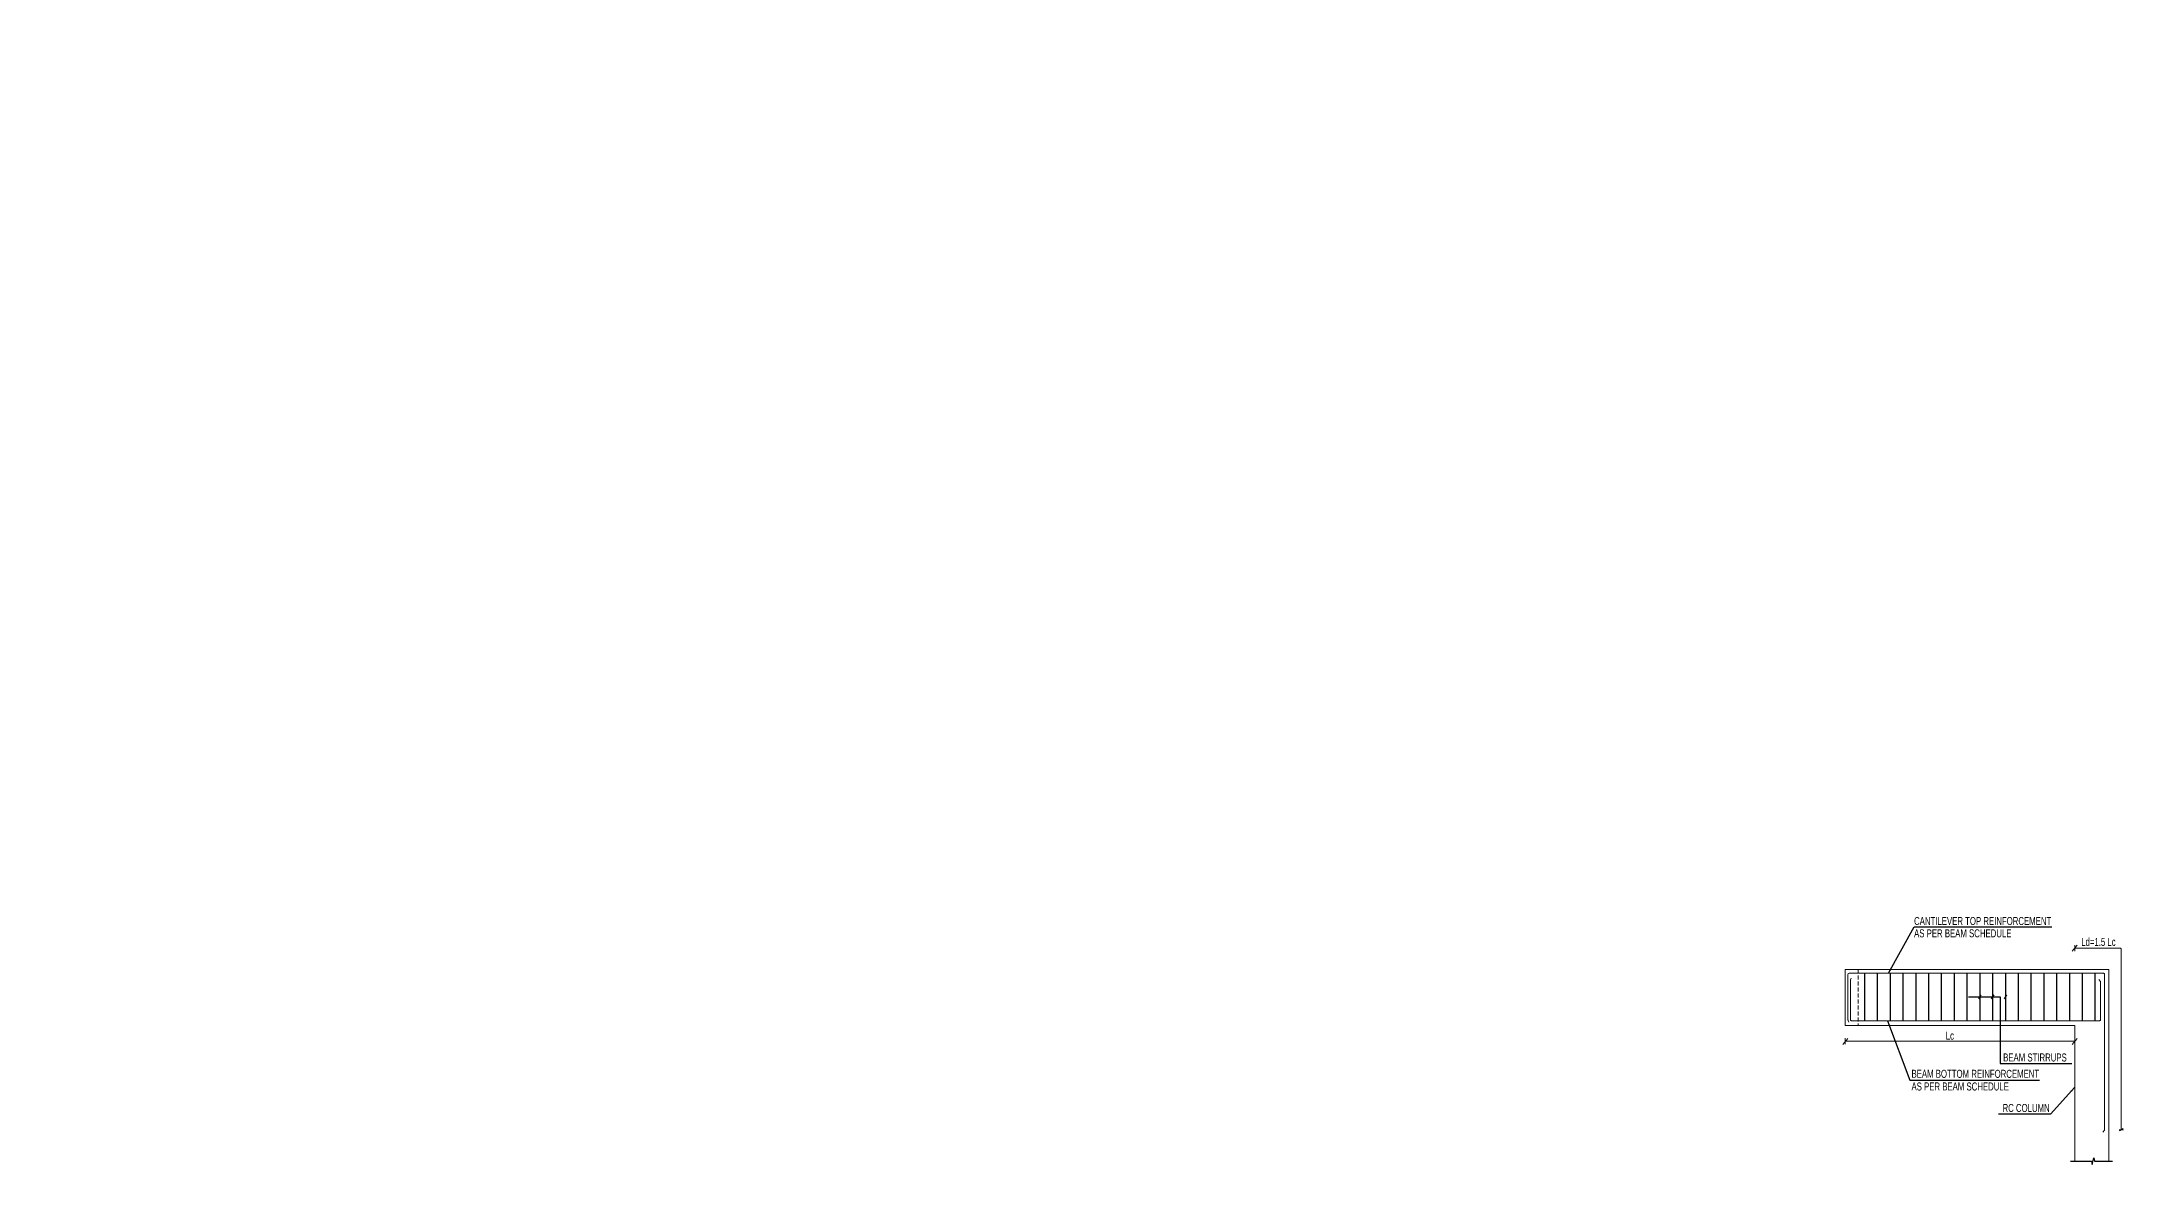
# Model space of a CAD drawing. Header units: millimetres. Extents: x 59041 to 244957, y 30807 to 119396.
# Drawn here: x 112805 to 145328, y 79712 to 97259 of the extents above; entities that cross this region are included whole.
import ezdxf

# ---------------------------------------------------------------- set-up
doc = ezdxf.new("R2010")
doc.units = ezdxf.units.MM
doc.header["$LTSCALE"] = 25
doc.linetypes.add('DASHED', pattern=[0.75, 0.5, -0.25])
for name, color, linetype, lineweight in [('A-ANNO-DIMS', 211, 'Continuous', 9), ('A-DETL-GENF', 92, 'Continuous', 9), ('A-FLOR-IDEN', 11, 'Continuous', 9), ('S-SLAB', 3, 'Continuous', 13)]:
    doc.layers.add(name, color=color, linetype=linetype, lineweight=lineweight)
for name, color, linetype in [('REINF', 1, 'Continuous'), ('S-DIM', 1, 'Continuous'), ('WATER PROOF', 1, 'Continuous')]:
    doc.layers.add(name, color=color, linetype=linetype)
doc.styles.add('Arial Narrow_1', font='ARIALN.TTF', dxfattribs={"height": 50})
doc.styles.add('romans', font='romans__.ttf', dxfattribs={"width": 0.85, "height": 1.816751})
doc.dimstyles.new('DIM-50', dxfattribs={"dimscale": 0.05, "dimtxt": 2.5, "dimasz": 2.5, "dimexe": 2, "dimexo": 2, "dimgap": 1, "dimtad": 1, "dimdec": 0, "dimlfac": 1000, "dimzin": 0, "dimdsep": 46, "dimtxsty": 'romans', "dimblk": 'ARCHTICK', "dimcen": 1, "dimclrd": 1, "dimclre": 1, "dimclrt": 3, "dimadec": 0, "dimazin": 0, "dimtfac": 1, "dimtdec": 0, "dimtix": 1, "dimtmove": 1, "dimatfit": 3, "dimfxl": 1, "dimtolj": 1, "dimtzin": 0, "dimarcsym": 0})

# ---------------------------------------------------------------- blocks, each defined once
blk = doc.blocks.new('_ARCHTICK')
at = {"color": 0, "linetype": 'ByBlock', "const_width": 0.15}
blk.add_lwpolyline([(-0.5, -0.5), (0.5, 0.5)], dxfattribs=at)

msp = doc.modelspace()

# ---------------------------------------------------------------- hatches: boundary and pattern name
at = {"layer": 'REINF', "transparency": 33554687}
h = msp.add_hatch(dxfattribs=at)
h.set_pattern_fill('GRAVEL', color=256, scale=10)
h.set_pattern_definition([(228.012788, (182.88, -5526.788), (-2032.0000002, -2285.9999999), [34.17214, -3383.04836]), (184.969741, (160.02, -5552.188), (3047.9999988, 254.0000145), [58.64047, -5805.4049]), (132.510447, (101.6, -5557.268), (2540.000001, -2793.999999), [41.34815, -4093.47228]), (267.273689, (2.54, -5620.768), (254.0000005, 5080), [53.40045, -5286.64374]), (292.833654, (0, -5674.108), (-1270.0000001, 3048), [52.36337, -5183.98077]), (357.273689, (20.32, -5722.368), (-5080, 254.0000005), [53.40045, -5286.64374]), (37.6942405, (73.66, -5724.908), (-3301.99999985, -2540.0000002), [70.61937, -6991.31153]), (72.2553284, (129.54, -5681.728), (1778.0000005, 5587.99999985), [66.67195, -6600.52566]), (121.429566, (149.86, -5618.228), (-2032.0000003, 3301.9999998), [53.5813, -5304.55457]), (175.236358, (121.92, -5572.508), (2794, -254.0000004), [61.17133, -2997.3937]), (222.397438, (60.96, -5567.4284), (-3047.9999999, -2794.0000001), [79.1078, -7831.67725]), (138.814075, (254, -5623.308), (-1778, 1524), [27.00045, -2673.0566]), (171.469234, (233.68, -5605.528), (3302.0000001, -507.9999994), [51.3682, -5085.4639]), (225, (182.88, -5597.9), (-4e-14, -254), [35.92093, -323.2893]), (203.19859, (165.1, -5567.43), (1270, 508), [19.34413, -1915.06224]), (291.80141, (147.32, -5575.05), (-254, 762), [27.35656, -1340.4753]), (30.963757, (157.48, -5600.45), (762, 508), [44.43197, -1436.6298]), (161.56505, (195.58, -5577.59), (508, -254), [32.1287, -771.0898]), (16.38954, (0, -5575.048), (2540, 762), [45.0088, -4455.88267]), (70.346176, (43.18, -5562.348), (-1016.0000001, -2794), [37.7599, -3738.22157]), (293.19859, (195.58, -5526.79), (-508, 1270), [38.688, -1895.71836]), (343.61046, (210.82, -5562.348), (-2540, 761.9999998), [45.0088, -4455.88267]), (339.443955, (0, -5732.528), (-1270, 508), [43.40352, -2126.77343]), (294.77514, (40.64, -5747.768), (-1270.0000015, 2793.9999993), [36.3672, -3600.35934]), (66.80141, (198.12, -5780.79), (508, 1270), [38.688, -1895.71836]), (17.354025, (213.36, -5745.228), (-3302, -1016.0000002), [42.57827, -4215.2376]), (69.443955, (73.66, -5780.788), (-508, -1270), [21.70176, -2148.4752]), (101.309932, (182.88, -5780.79), (-254, 1016), [12.95146, -1282.1995]), (165.963757, (180.34, -5768.09), (762, -254), [52.36337, -994.90546]), (186.009006, (129.54, -5755.388), (2540, 254.0000001), [48.5267, -4804.1365]), (303.69007, (157.48, -5623.31), (-254, 508), [36.6324, -879.17764]), (353.1572266, (177.8, -5653.788), (4318, -507.9999998), [63.95568, -6331.6009]), (60.945396, (241.3, -5661.408), (-1016, -1778), [26.15082, -2588.93923]), (90, (254, -5638.55), (-254, 254), [15.24, -238.76]), (120.256437, (124.46, -5747.768), (1015.9999999, -1778), [35.2867, -3493.39408]), (48.012787, (106.68, -5717.288), (2032.0000002, 2285.9999999), [68.3443, -3348.87622]), (0, (152.4, -5666.5), (254, 254), [66.04, -187.96]), (325.304846, (218.44, -5666.488), (2540.000001, -1777.9999986), [40.16096, -3975.93167]), (254.054604, (251.46, -5689.35), (-254, -1016), [36.9829, -1812.165]), (207.645975, (241.3, -5724.908), (-4826.0000002, -2539.99999966), [60.2145, -5961.24644]), (175.426079, (187.96, -5752.848), (-3302, 254), [63.70295, -6306.58465])])
edge = h.paths.add_edge_path()
edge.add_arc((125038.7, 97250.9), 8, 0, 360)
h = msp.add_hatch(dxfattribs=at)
h.set_pattern_fill('GRAVEL', color=256, scale=10)
h.set_pattern_definition([(228.012788, (382.88, -5526.788), (-2032.0000002, -2285.9999999), [34.17214, -3383.04836]), (184.969741, (360.02, -5552.188), (3047.9999988, 254.0000145), [58.64047, -5805.4049]), (132.510447, (301.6, -5557.268), (2540.000001, -2793.999999), [41.34815, -4093.47228]), (267.273689, (202.54, -5620.768), (254.0000005, 5080), [53.40045, -5286.64374]), (292.833654, (200, -5674.108), (-1270.0000001, 3048), [52.36337, -5183.98077]), (357.273689, (220.32, -5722.368), (-5080, 254.0000005), [53.40045, -5286.64374]), (37.6942405, (273.66, -5724.908), (-3301.99999985, -2540.0000002), [70.61937, -6991.31153]), (72.2553284, (329.54, -5681.728), (1778.0000005, 5587.99999985), [66.67195, -6600.52566]), (121.429566, (349.86, -5618.228), (-2032.0000003, 3301.9999998), [53.5813, -5304.55457]), (175.236358, (321.92, -5572.508), (2794, -254.0000004), [61.17133, -2997.3937]), (222.397438, (260.96, -5567.4284), (-3047.9999999, -2794.0000001), [79.1078, -7831.67725]), (138.814075, (454, -5623.308), (-1778, 1524), [27.00045, -2673.0566]), (171.469234, (433.68, -5605.528), (3302.0000001, -507.9999994), [51.3682, -5085.4639]), (225, (382.88, -5597.9), (-4e-14, -254), [35.92093, -323.2893]), (203.19859, (365.1, -5567.43), (1270, 508), [19.34413, -1915.06224]), (291.80141, (347.32, -5575.05), (-254, 762), [27.35656, -1340.4753]), (30.963757, (357.48, -5600.45), (762, 508), [44.43197, -1436.6298]), (161.56505, (395.58, -5577.59), (508, -254), [32.1287, -771.0898]), (16.38954, (200, -5575.048), (2540, 762), [45.0088, -4455.88267]), (70.346176, (243.18, -5562.348), (-1016.0000001, -2794), [37.7599, -3738.22157]), (293.19859, (395.58, -5526.79), (-508, 1270), [38.688, -1895.71836]), (343.61046, (410.82, -5562.348), (-2540, 761.9999998), [45.0088, -4455.88267]), (339.443955, (200, -5732.528), (-1270, 508), [43.40352, -2126.77343]), (294.77514, (240.64, -5747.768), (-1270.0000015, 2793.9999993), [36.3672, -3600.35934]), (66.80141, (398.12, -5780.79), (508, 1270), [38.688, -1895.71836]), (17.354025, (413.36, -5745.228), (-3302, -1016.0000002), [42.57827, -4215.2376]), (69.443955, (273.66, -5780.788), (-508, -1270), [21.70176, -2148.4752]), (101.309932, (382.88, -5780.79), (-254, 1016), [12.95146, -1282.1995]), (165.963757, (380.34, -5768.09), (762, -254), [52.36337, -994.90546]), (186.009006, (329.54, -5755.388), (2540, 254.0000001), [48.5267, -4804.1365]), (303.69007, (357.48, -5623.31), (-254, 508), [36.6324, -879.17764]), (353.1572266, (377.8, -5653.788), (4318, -507.9999998), [63.95568, -6331.6009]), (60.945396, (441.3, -5661.408), (-1016, -1778), [26.15082, -2588.93923]), (90, (454, -5638.55), (-254, 254), [15.24, -238.76]), (120.256437, (324.46, -5747.768), (1015.9999999, -1778), [35.2867, -3493.39408]), (48.012787, (306.68, -5717.288), (2032.0000002, 2285.9999999), [68.3443, -3348.87622]), (0, (352.4, -5666.5), (254, 254), [66.04, -187.96]), (325.304846, (418.44, -5666.488), (2540.000001, -1777.9999986), [40.16096, -3975.93167]), (254.054604, (451.46, -5689.35), (-254, -1016), [36.9829, -1812.165]), (207.645975, (441.3, -5724.908), (-4826.0000002, -2539.99999966), [60.2145, -5961.24644]), (175.426079, (387.96, -5752.848), (-3302, 254), [63.70295, -6306.58465])])
edge = h.paths.add_edge_path()
edge.add_arc((125238.7, 97250.9), 8, 0, 360)
h = msp.add_hatch(dxfattribs=at)
h.set_pattern_fill('GRAVEL', color=256, scale=10)
h.set_pattern_definition([(228.012788, (2582.88, -5526.788), (-2032.0000002, -2285.9999999), [34.17214, -3383.04836]), (184.969741, (2560.02, -5552.188), (3047.9999988, 254.0000145), [58.64047, -5805.4049]), (132.510447, (2501.6, -5557.268), (2540.000001, -2793.999999), [41.34815, -4093.47228]), (267.273689, (2402.54, -5620.768), (254.0000005, 5080), [53.40045, -5286.64374]), (292.833654, (2400, -5674.108), (-1270.0000001, 3048), [52.36337, -5183.98077]), (357.273689, (2420.32, -5722.368), (-5080, 254.0000005), [53.40045, -5286.64374]), (37.6942405, (2473.66, -5724.908), (-3301.99999985, -2540.0000002), [70.61937, -6991.31153]), (72.2553284, (2529.54, -5681.728), (1778.0000005, 5587.99999985), [66.67195, -6600.52566]), (121.429566, (2549.86, -5618.228), (-2032.0000003, 3301.9999998), [53.5813, -5304.55457]), (175.236358, (2521.92, -5572.508), (2794, -254.0000004), [61.17133, -2997.3937]), (222.397438, (2460.96, -5567.4284), (-3047.9999999, -2794.0000001), [79.1078, -7831.67725]), (138.814075, (2654, -5623.308), (-1778, 1524), [27.00045, -2673.0566]), (171.469234, (2633.68, -5605.528), (3302.0000001, -507.9999994), [51.3682, -5085.4639]), (225, (2582.88, -5597.9), (-4e-14, -254), [35.92093, -323.2893]), (203.19859, (2565.1, -5567.43), (1270, 508), [19.34413, -1915.06224]), (291.80141, (2547.32, -5575.05), (-254, 762), [27.35656, -1340.4753]), (30.963757, (2557.48, -5600.45), (762, 508), [44.43197, -1436.6298]), (161.56505, (2595.58, -5577.59), (508, -254), [32.1287, -771.0898]), (16.38954, (2400, -5575.048), (2540, 762), [45.0088, -4455.88267]), (70.346176, (2443.18, -5562.348), (-1016.0000001, -2794), [37.7599, -3738.22157]), (293.19859, (2595.58, -5526.79), (-508, 1270), [38.688, -1895.71836]), (343.61046, (2610.82, -5562.348), (-2540, 761.9999998), [45.0088, -4455.88267]), (339.443955, (2400, -5732.528), (-1270, 508), [43.40352, -2126.77343]), (294.77514, (2440.64, -5747.768), (-1270.0000015, 2793.9999993), [36.3672, -3600.35934]), (66.80141, (2598.12, -5780.79), (508, 1270), [38.688, -1895.71836]), (17.354025, (2613.36, -5745.228), (-3302, -1016.0000002), [42.57827, -4215.2376]), (69.443955, (2473.66, -5780.788), (-508, -1270), [21.70176, -2148.4752]), (101.309932, (2582.88, -5780.79), (-254, 1016), [12.95146, -1282.1995]), (165.963757, (2580.34, -5768.09), (762, -254), [52.36337, -994.90546]), (186.009006, (2529.54, -5755.388), (2540, 254.0000001), [48.5267, -4804.1365]), (303.69007, (2557.48, -5623.31), (-254, 508), [36.6324, -879.17764]), (353.1572266, (2577.8, -5653.788), (4318, -507.9999998), [63.95568, -6331.6009]), (60.945396, (2641.3, -5661.408), (-1016, -1778), [26.15082, -2588.93923]), (90, (2654, -5638.55), (-254, 254), [15.24, -238.76]), (120.256437, (2524.46, -5747.768), (1015.9999999, -1778), [35.2867, -3493.39408]), (48.012787, (2506.68, -5717.288), (2032.0000002, 2285.9999999), [68.3443, -3348.87622]), (0, (2552.4, -5666.5), (254, 254), [66.04, -187.96]), (325.304846, (2618.44, -5666.488), (2540.000001, -1777.9999986), [40.16096, -3975.93167]), (254.054604, (2651.46, -5689.35), (-254, -1016), [36.9829, -1812.165]), (207.645975, (2641.3, -5724.908), (-4826.0000002, -2539.99999966), [60.2145, -5961.24644]), (175.426079, (2587.96, -5752.848), (-3302, 254), [63.70295, -6306.58465])])
edge = h.paths.add_edge_path()
edge.add_arc((127438.7, 97250.9), 8, 0, 360)
h = msp.add_hatch(dxfattribs=at)
h.set_pattern_fill('GRAVEL', color=256, scale=10)
h.set_pattern_definition([(228.012788, (2782.88, -5526.788), (-2032.0000002, -2285.9999999), [34.17214, -3383.04836]), (184.969741, (2760.02, -5552.188), (3047.9999988, 254.0000145), [58.64047, -5805.4049]), (132.510447, (2701.6, -5557.268), (2540.000001, -2793.999999), [41.34815, -4093.47228]), (267.273689, (2602.54, -5620.768), (254.0000005, 5080), [53.40045, -5286.64374]), (292.833654, (2600, -5674.108), (-1270.0000001, 3048), [52.36337, -5183.98077]), (357.273689, (2620.32, -5722.368), (-5080, 254.0000005), [53.40045, -5286.64374]), (37.6942405, (2673.66, -5724.908), (-3301.99999985, -2540.0000002), [70.61937, -6991.31153]), (72.2553284, (2729.54, -5681.728), (1778.0000005, 5587.99999985), [66.67195, -6600.52566]), (121.429566, (2749.86, -5618.228), (-2032.0000003, 3301.9999998), [53.5813, -5304.55457]), (175.236358, (2721.92, -5572.508), (2794, -254.0000004), [61.17133, -2997.3937]), (222.397438, (2660.96, -5567.4284), (-3047.9999999, -2794.0000001), [79.1078, -7831.67725]), (138.814075, (2854, -5623.308), (-1778, 1524), [27.00045, -2673.0566]), (171.469234, (2833.68, -5605.528), (3302.0000001, -507.9999994), [51.3682, -5085.4639]), (225, (2782.88, -5597.9), (-4e-14, -254), [35.92093, -323.2893]), (203.19859, (2765.1, -5567.43), (1270, 508), [19.34413, -1915.06224]), (291.80141, (2747.32, -5575.05), (-254, 762), [27.35656, -1340.4753]), (30.963757, (2757.48, -5600.45), (762, 508), [44.43197, -1436.6298]), (161.56505, (2795.58, -5577.59), (508, -254), [32.1287, -771.0898]), (16.38954, (2600, -5575.048), (2540, 762), [45.0088, -4455.88267]), (70.346176, (2643.18, -5562.348), (-1016.0000001, -2794), [37.7599, -3738.22157]), (293.19859, (2795.58, -5526.79), (-508, 1270), [38.688, -1895.71836]), (343.61046, (2810.82, -5562.348), (-2540, 761.9999998), [45.0088, -4455.88267]), (339.443955, (2600, -5732.528), (-1270, 508), [43.40352, -2126.77343]), (294.77514, (2640.64, -5747.768), (-1270.0000015, 2793.9999993), [36.3672, -3600.35934]), (66.80141, (2798.12, -5780.79), (508, 1270), [38.688, -1895.71836]), (17.354025, (2813.36, -5745.228), (-3302, -1016.0000002), [42.57827, -4215.2376]), (69.443955, (2673.66, -5780.788), (-508, -1270), [21.70176, -2148.4752]), (101.309932, (2782.88, -5780.79), (-254, 1016), [12.95146, -1282.1995]), (165.963757, (2780.34, -5768.09), (762, -254), [52.36337, -994.90546]), (186.009006, (2729.54, -5755.388), (2540, 254.0000001), [48.5267, -4804.1365]), (303.69007, (2757.48, -5623.31), (-254, 508), [36.6324, -879.17764]), (353.1572266, (2777.8, -5653.788), (4318, -507.9999998), [63.95568, -6331.6009]), (60.945396, (2841.3, -5661.408), (-1016, -1778), [26.15082, -2588.93923]), (90, (2854, -5638.55), (-254, 254), [15.24, -238.76]), (120.256437, (2724.46, -5747.768), (1015.9999999, -1778), [35.2867, -3493.39408]), (48.012787, (2706.68, -5717.288), (2032.0000002, 2285.9999999), [68.3443, -3348.87622]), (0, (2752.4, -5666.5), (254, 254), [66.04, -187.96]), (325.304846, (2818.44, -5666.488), (2540.000001, -1777.9999986), [40.16096, -3975.93167]), (254.054604, (2851.46, -5689.35), (-254, -1016), [36.9829, -1812.165]), (207.645975, (2841.3, -5724.908), (-4826.0000002, -2539.99999966), [60.2145, -5961.24644]), (175.426079, (2787.96, -5752.848), (-3302, 254), [63.70295, -6306.58465])])
edge = h.paths.add_edge_path()
edge.add_arc((127638.7, 97250.9), 8, 0, 360)
h = msp.add_hatch(dxfattribs=at)
h.set_pattern_fill('GRAVEL', color=256, scale=10)
h.set_pattern_definition([(228.012788, (-12042.626, -5558.137), (-2032.0000002, -2285.9999999), [34.17214, -3383.04836]), (184.969741, (-12065.486, -5583.537), (3047.9999988, 254.0000145), [58.64047, -5805.4049]), (132.510447, (-12123.906, -5588.617), (2540.000001, -2793.999999), [41.34815, -4093.47228]), (267.273689, (-12222.966, -5652.117), (254.0000005, 5080), [53.40045, -5286.64374]), (292.833654, (-12225.506, -5705.457), (-1270.0000001, 3048), [52.36337, -5183.98077]), (357.273689, (-12205.186, -5753.717), (-5080, 254.0000005), [53.40045, -5286.64374]), (37.6942405, (-12151.846, -5756.257), (-3301.99999985, -2540.0000002), [70.61937, -6991.31153]), (72.2553284, (-12095.966, -5713.077), (1778.0000005, 5587.99999985), [66.67195, -6600.52566]), (121.429566, (-12075.646, -5649.577), (-2032.0000003, 3301.9999998), [53.5813, -5304.55457]), (175.236358, (-12103.586, -5603.857), (2794, -254.0000004), [61.17133, -2997.3937]), (222.397438, (-12164.546, -5598.777), (-3047.9999999, -2794.0000001), [79.1078, -7831.67725]), (138.814075, (-11971.506, -5654.657), (-1778, 1524), [27.00045, -2673.0566]), (171.469234, (-11991.826, -5636.877), (3302.0000001, -507.9999994), [51.3682, -5085.4639]), (225, (-12042.63, -5629.26), (-4e-14, -254), [35.92093, -323.2893]), (203.19859, (-12060.406, -5598.777), (1270, 508), [19.34413, -1915.06224]), (291.80141, (-12078.186, -5606.397), (-254, 762), [27.35656, -1340.4753]), (30.963757, (-12068.026, -5631.797), (762, 508), [44.43197, -1436.6298]), (161.56505, (-12029.93, -5608.94), (508, -254), [32.1287, -771.0898]), (16.38954, (-12225.506, -5606.397), (2540, 762), [45.0088, -4455.88267]), (70.346176, (-12182.326, -5593.697), (-1016.0000001, -2794), [37.7599, -3738.22157]), (293.19859, (-12029.926, -5558.137), (-508, 1270), [38.688, -1895.71836]), (343.61046, (-12014.686, -5593.697), (-2540, 761.9999998), [45.0088, -4455.88267]), (339.443955, (-12225.506, -5763.877), (-1270, 508), [43.40352, -2126.77343]), (294.77514, (-12184.866, -5779.117), (-1270.0000015, 2793.9999993), [36.3672, -3600.35934]), (66.80141, (-12027.386, -5812.137), (508, 1270), [38.688, -1895.71836]), (17.354025, (-12012.146, -5776.577), (-3302, -1016.0000002), [42.57827, -4215.2376]), (69.443955, (-12151.846, -5812.137), (-508, -1270), [21.70176, -2148.4752]), (101.309932, (-12042.626, -5812.137), (-254, 1016), [12.95146, -1282.1995]), (165.963757, (-12045.166, -5799.44), (762, -254), [52.36337, -994.90546]), (186.009006, (-12095.966, -5786.737), (2540, 254.0000001), [48.5267, -4804.1365]), (303.69007, (-12068.026, -5654.66), (-254, 508), [36.6324, -879.17764]), (353.1572266, (-12047.706, -5685.137), (4318, -507.9999998), [63.95568, -6331.6009]), (60.945396, (-11984.206, -5692.757), (-1016, -1778), [26.15082, -2588.93923]), (90, (-11971.5, -5669.9), (-254, 254), [15.24, -238.76]), (120.256437, (-12101.046, -5779.117), (1015.9999999, -1778), [35.2867, -3493.39408]), (48.012787, (-12118.826, -5748.637), (2032.0000002, 2285.9999999), [68.3443, -3348.87622]), (0, (-12073.1, -5697.84), (254, 254), [66.04, -187.96]), (325.304846, (-12007.066, -5697.837), (2540.000001, -1777.9999986), [40.16096, -3975.93167]), (254.054604, (-11974.046, -5720.697), (-254, -1016), [36.9829, -1812.165]), (207.645975, (-11984.206, -5756.257), (-4826.0000002, -2539.99999966), [60.2145, -5961.24644]), (175.426079, (-12037.546, -5784.197), (-3302, 254), [63.70295, -6306.58465])])
edge = h.paths.add_edge_path()
edge.add_arc((112813.2, 97219.6), 8, 0, 360)
h = msp.add_hatch(dxfattribs=at)
h.set_pattern_fill('GRAVEL', color=256, scale=10)
h.set_pattern_definition([(228.012788, (182.88, -5753.788), (-2032.0000002, -2285.9999999), [34.17214, -3383.04836]), (184.969741, (160.02, -5779.188), (3047.9999988, 254.0000145), [58.64047, -5805.4049]), (132.510447, (101.6, -5784.268), (2540.000001, -2793.999999), [41.34815, -4093.47228]), (267.273689, (2.54, -5847.768), (254.0000005, 5080), [53.40045, -5286.64374]), (292.833654, (0, -5901.108), (-1270.0000001, 3048), [52.36337, -5183.98077]), (357.273689, (20.32, -5949.368), (-5080, 254.0000005), [53.40045, -5286.64374]), (37.6942405, (73.66, -5951.908), (-3301.99999985, -2540.0000002), [70.61937, -6991.31153]), (72.2553284, (129.54, -5908.728), (1778.0000005, 5587.99999985), [66.67195, -6600.52566]), (121.429566, (149.86, -5845.228), (-2032.0000003, 3301.9999998), [53.5813, -5304.55457]), (175.236358, (121.92, -5799.508), (2794, -254.0000004), [61.17133, -2997.3937]), (222.397438, (60.96, -5794.4284), (-3047.9999999, -2794.0000001), [79.1078, -7831.67725]), (138.814075, (254, -5850.308), (-1778, 1524), [27.00045, -2673.0566]), (171.469234, (233.68, -5832.528), (3302.0000001, -507.9999994), [51.3682, -5085.4639]), (225, (182.88, -5824.9), (-4e-14, -254), [35.92093, -323.2893]), (203.19859, (165.1, -5794.43), (1270, 508), [19.34413, -1915.06224]), (291.80141, (147.32, -5802.05), (-254, 762), [27.35656, -1340.4753]), (30.963757, (157.48, -5827.45), (762, 508), [44.43197, -1436.6298]), (161.56505, (195.58, -5804.59), (508, -254), [32.1287, -771.0898]), (16.38954, (0, -5802.048), (2540, 762), [45.0088, -4455.88267]), (70.346176, (43.18, -5789.348), (-1016.0000001, -2794), [37.7599, -3738.22157]), (293.19859, (195.58, -5753.79), (-508, 1270), [38.688, -1895.71836]), (343.61046, (210.82, -5789.348), (-2540, 761.9999998), [45.0088, -4455.88267]), (339.443955, (0, -5959.528), (-1270, 508), [43.40352, -2126.77343]), (294.77514, (40.64, -5974.768), (-1270.0000015, 2793.9999993), [36.3672, -3600.35934]), (66.80141, (198.12, -6007.79), (508, 1270), [38.688, -1895.71836]), (17.354025, (213.36, -5972.228), (-3302, -1016.0000002), [42.57827, -4215.2376]), (69.443955, (73.66, -6007.788), (-508, -1270), [21.70176, -2148.4752]), (101.309932, (182.88, -6007.79), (-254, 1016), [12.95146, -1282.1995]), (165.963757, (180.34, -5995.09), (762, -254), [52.36337, -994.90546]), (186.009006, (129.54, -5982.388), (2540, 254.0000001), [48.5267, -4804.1365]), (303.69007, (157.48, -5850.31), (-254, 508), [36.6324, -879.17764]), (353.1572266, (177.8, -5880.788), (4318, -507.9999998), [63.95568, -6331.6009]), (60.945396, (241.3, -5888.408), (-1016, -1778), [26.15082, -2588.93923]), (90, (254, -5865.55), (-254, 254), [15.24, -238.76]), (120.256437, (124.46, -5974.768), (1015.9999999, -1778), [35.2867, -3493.39408]), (48.012787, (106.68, -5944.288), (2032.0000002, 2285.9999999), [68.3443, -3348.87622]), (0, (152.4, -5893.5), (254, 254), [66.04, -187.96]), (325.304846, (218.44, -5893.488), (2540.000001, -1777.9999986), [40.16096, -3975.93167]), (254.054604, (251.46, -5916.35), (-254, -1016), [36.9829, -1812.165]), (207.645975, (241.3, -5951.908), (-4826.0000002, -2539.99999966), [60.2145, -5961.24644]), (175.426079, (187.96, -5979.848), (-3302, 254), [63.70295, -6306.58465])])
edge = h.paths.add_edge_path()
edge.add_arc((125038.7, 97023.9), 8, 0, 360)
h = msp.add_hatch(dxfattribs=at)
h.set_pattern_fill('GRAVEL', color=256, scale=10)
h.set_pattern_definition([(228.012788, (2782.88, -5753.788), (-2032.0000002, -2285.9999999), [34.17214, -3383.04836]), (184.969741, (2760.02, -5779.188), (3047.9999988, 254.0000145), [58.64047, -5805.4049]), (132.510447, (2701.6, -5784.268), (2540.000001, -2793.999999), [41.34815, -4093.47228]), (267.273689, (2602.54, -5847.768), (254.0000005, 5080), [53.40045, -5286.64374]), (292.833654, (2600, -5901.108), (-1270.0000001, 3048), [52.36337, -5183.98077]), (357.273689, (2620.32, -5949.368), (-5080, 254.0000005), [53.40045, -5286.64374]), (37.6942405, (2673.66, -5951.908), (-3301.99999985, -2540.0000002), [70.61937, -6991.31153]), (72.2553284, (2729.54, -5908.728), (1778.0000005, 5587.99999985), [66.67195, -6600.52566]), (121.429566, (2749.86, -5845.228), (-2032.0000003, 3301.9999998), [53.5813, -5304.55457]), (175.236358, (2721.92, -5799.508), (2794, -254.0000004), [61.17133, -2997.3937]), (222.397438, (2660.96, -5794.4284), (-3047.9999999, -2794.0000001), [79.1078, -7831.67725]), (138.814075, (2854, -5850.308), (-1778, 1524), [27.00045, -2673.0566]), (171.469234, (2833.68, -5832.528), (3302.0000001, -507.9999994), [51.3682, -5085.4639]), (225, (2782.88, -5824.9), (-4e-14, -254), [35.92093, -323.2893]), (203.19859, (2765.1, -5794.43), (1270, 508), [19.34413, -1915.06224]), (291.80141, (2747.32, -5802.05), (-254, 762), [27.35656, -1340.4753]), (30.963757, (2757.48, -5827.45), (762, 508), [44.43197, -1436.6298]), (161.56505, (2795.58, -5804.59), (508, -254), [32.1287, -771.0898]), (16.38954, (2600, -5802.048), (2540, 762), [45.0088, -4455.88267]), (70.346176, (2643.18, -5789.348), (-1016.0000001, -2794), [37.7599, -3738.22157]), (293.19859, (2795.58, -5753.79), (-508, 1270), [38.688, -1895.71836]), (343.61046, (2810.82, -5789.348), (-2540, 761.9999998), [45.0088, -4455.88267]), (339.443955, (2600, -5959.528), (-1270, 508), [43.40352, -2126.77343]), (294.77514, (2640.64, -5974.768), (-1270.0000015, 2793.9999993), [36.3672, -3600.35934]), (66.80141, (2798.12, -6007.79), (508, 1270), [38.688, -1895.71836]), (17.354025, (2813.36, -5972.228), (-3302, -1016.0000002), [42.57827, -4215.2376]), (69.443955, (2673.66, -6007.788), (-508, -1270), [21.70176, -2148.4752]), (101.309932, (2782.88, -6007.79), (-254, 1016), [12.95146, -1282.1995]), (165.963757, (2780.34, -5995.09), (762, -254), [52.36337, -994.90546]), (186.009006, (2729.54, -5982.388), (2540, 254.0000001), [48.5267, -4804.1365]), (303.69007, (2757.48, -5850.31), (-254, 508), [36.6324, -879.17764]), (353.1572266, (2777.8, -5880.788), (4318, -507.9999998), [63.95568, -6331.6009]), (60.945396, (2841.3, -5888.408), (-1016, -1778), [26.15082, -2588.93923]), (90, (2854, -5865.55), (-254, 254), [15.24, -238.76]), (120.256437, (2724.46, -5974.768), (1015.9999999, -1778), [35.2867, -3493.39408]), (48.012787, (2706.68, -5944.288), (2032.0000002, 2285.9999999), [68.3443, -3348.87622]), (0, (2752.4, -5893.5), (254, 254), [66.04, -187.96]), (325.304846, (2818.44, -5893.488), (2540.000001, -1777.9999986), [40.16096, -3975.93167]), (254.054604, (2851.46, -5916.35), (-254, -1016), [36.9829, -1812.165]), (207.645975, (2841.3, -5951.908), (-4826.0000002, -2539.99999966), [60.2145, -5961.24644]), (175.426079, (2787.96, -5979.848), (-3302, 254), [63.70295, -6306.58465])])
edge = h.paths.add_edge_path()
edge.add_arc((127638.7, 97023.9), 8, 0, 360)

# ---------------------------------------------------------------- linework, layer by layer
at = {"layer": 'A-ANNO-DIMS', "color": 6}
for p, q in [((144529.3, 83045.2), (144607.4, 83135.7)), ((144569, 83046.8), (144569, 83139.6)), ((140943.3, 81588.3), (141021.4, 81678.9)), ((140983, 81589.9), (140983, 81682.7)), ((144569, 81636.3), (140983, 81636.3)), ((144529.3, 81588.3), (144607.4, 81678.9)), ((144569, 81589.9), (144569, 81682.7)), ((145264, 80253.9), (145327.6, 80253.9)), ((145269.3, 80238.2), (145326.8, 80274.6))]:
    msp.add_line(p, q, dxfattribs=at)
msp.add_lwpolyline([(144569, 83091.2), (145277.2, 83091.2, -0.4142136), (145293.9, 83074.6), (145293.9, 80253.9)], format="xyb", dxfattribs=at)
at = {"layer": 'A-DETL-GENF', "lineweight": 30}
msp.add_lwpolyline([(144502.4, 79762.2), (144828.1, 79762.2), (144840.6, 79712.2), (144865.6, 79812.2), (144878.1, 79762.2), (145158.8, 79762.2)], dxfattribs=at)
at = {"layer": 'S-DIM', "ltscale": 5}
msp.add_lwpolyline([(142907, 82328.2), (143402.6, 82328.2), (143402.6, 81289.1), (144520.6, 81289.1)], dxfattribs=at)
at = {"layer": 'S-SLAB'}
for p, q in [((140983, 82756.3), (144569, 82756.3)), ((140983, 82756.3), (140983, 81881.3)), ((142100, 82756.3), (142350, 82756.3)), ((142350, 82756.3), (144850, 82756.3)), ((144850, 82756.3), (145100, 82756.3)), ((145100, 82756.3), (145100, 79762.2)), ((140983, 81881.3), (144569, 81881.3)), ((144569, 81881.3), (142100, 81881.3)), ((144569, 81881.3), (144569, 79762.2))]:
    msp.add_line(p, q, dxfattribs=at)
at = {"layer": 'S-SLAB', "linetype": 'DASHED', "ltscale": 5}
msp.add_line((141183, 82756.3), (141183, 81881.3), dxfattribs=at)
at = {"layer": 'S-SLAB', "color": 4}
for points in [[(141040.9, 81935.8), (141027.3, 81963.3, -0.1150071), (141025.6, 81970.7), (141025.6, 82681.6, -0.4142136), (141042.3, 82698.3), (145018, 82698.3, -0.4142136), (145034.6, 82681.6), (145034.6, 80259.2, -0.1629238), (145031.3, 80249.1), (145005.6, 80215.1)], [(141077.6, 82623), (141064, 82595.6, 0.1150071), (141062.3, 82588.2), (141062.3, 81974.8, 0.4142136), (141079, 81958.2), (144955.5, 81958.2, 0.4142136), (144972.2, 81974.8), (144972.2, 82558.1, 0.1629238), (144968.8, 82568.1), (144943.1, 82602.2)]]:
    msp.add_lwpolyline(points, format="xyb", dxfattribs=at)
at = {"layer": 'WATER PROOF', "color": 1}
for p, q in [((141288.9, 81958.2), (141288.9, 82698.3)), ((141488.9, 81958.2), (141488.9, 82698.3)), ((141688.9, 81958.2), (141688.9, 82698.3)), ((141888.9, 81958.2), (141888.9, 82698.3)), ((142088.9, 81958.2), (142088.9, 82698.3)), ((142288.9, 81958.2), (142288.9, 82698.3)), ((142488.9, 81958.2), (142488.9, 82698.3)), ((142688.9, 81958.2), (142688.9, 82698.3)), ((142888.9, 81958.2), (142888.9, 82698.3)), ((143088.9, 81958.2), (143088.9, 82698.3)), ((143288.9, 81958.2), (143288.9, 82698.3)), ((143488.9, 81958.2), (143488.9, 82698.3)), ((143688.9, 81958.2), (143688.9, 82698.3)), ((143888.9, 81958.2), (143888.9, 82698.3)), ((144088.9, 81958.2), (144088.9, 82698.3)), ((144288.9, 81958.2), (144288.9, 82698.3)), ((144488.9, 81958.2), (144488.9, 82698.3)), ((144688.9, 81958.2), (144688.9, 82698.3)), ((144888.9, 81958.2), (144888.9, 82698.3)), ((143069.9, 82296.9), (143108.2, 82360.2)), ((143269.7, 82296.9), (143308, 82360.2)), ((143469.7, 82296.9), (143508, 82360.2))]:
    msp.add_line(p, q, dxfattribs=at)

# ---------------------------------------------------------------- texts
at = {"layer": 'A-ANNO-DIMS', "lineweight": 20, "style": 'Arial Narrow_1', "width": 0.85}
for s, p in [('Ld=1.5 Lc', (144669, 83126.8)), (' Lc', (142519.1, 81661.9))]:
    msp.add_text(s, height=125, dxfattribs=at).set_placement(p)
at = {"layer": 'A-FLOR-IDEN', "lineweight": 20, "style": 'Arial Narrow_1', "width": 0.85}
for s, p in [('BEAM STIRRUPS', (143449.6, 81320.3)), ('RC COLUMN', (143440, 80531.3))]:
    msp.add_text(s, height=125, dxfattribs=at).set_placement(p)
at = {"layer": 'A-FLOR-IDEN', "char_height": 125, "attachment_point": 1, "style": 'Arial Narrow_1'}
for s, insert, width, line_spacing_factor in [('\\W0.8500;CANTILEVER TOP REINFORCEMENT AS PER BEAM SCHEDULE', (142057.8, 83578.2), 2154.199, 0.921816), ('\\W0.8500;BEAM BOTTOM REINFORCEMENT AS PER BEAM SCHEDULE', (142017.9, 81190.2), 2030.182, 0.949848)]:
    msp.add_mtext(s, dxfattribs=dict(at, insert=insert, width=width, line_spacing_factor=line_spacing_factor))

# ---------------------------------------------------------------- leaders
at = {"layer": 'S-DIM', "ltscale": 5}
for points in [[(141659.8, 82698.3), (142057.2, 83425.2), (144209.6, 83425.2)], [(141641.2, 81958.2), (141993.7, 81030.7), (144018.9, 81030.7)], [(144569, 80916.8), (144190.2, 80495.6), (143379.1, 80495.6)]]:
    msp.add_leader(points, dimstyle='DIM-50', override={"dimasz": 1666, "dimtad": 0}, dxfattribs=at)

doc.saveas('drawing.dxf')
